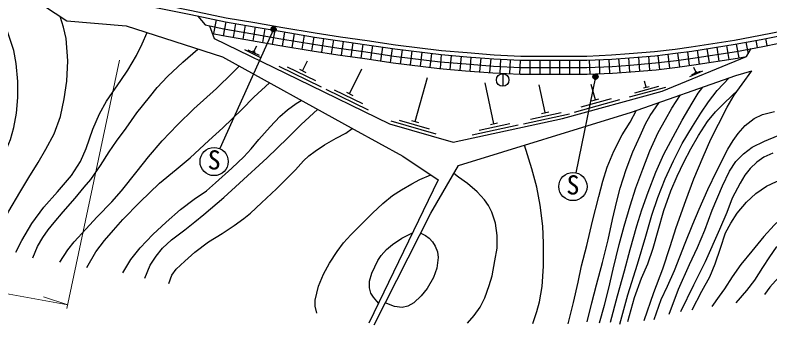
# Model space of a CAD drawing. Units: millimetres at full size, sheet at 1:1000; details may follow other scales. Extents: x 40000 to 680000, y 20000 to 380000.
# Drawn here: x 154737 to 226896, y 243317 to 272947 of the extents above; entities that cross this region are included whole.
import ezdxf
from ezdxf.enums import TextEntityAlignment as Align

# ---------------------------------------------------------------- set-up
doc = ezdxf.new("R2010")
doc.units = ezdxf.units.MM
doc.header["$LTSCALE"] = 1000
for name, color, linetype, lineweight in [('M-BGD', 7, 'Continuous', 25), ('M-BGD-EXST', 7, 'Continuous', 25), ('M-STR-HTXT', 7, 'Continuous', 13)]:
    doc.layers.add(name, color=color, linetype=linetype, lineweight=lineweight)
doc.styles.add('ＭＳ ゴシック', font='')
doc.styles.get('ＭＳ ゴシック').set_extended_font_data('MS Gothic')

msp = doc.modelspace()

# ---------------------------------------------------------------- hatches: boundary and pattern name
at = {"layer": 'M-BGD-EXST'}
for points in [[(179666, 271701, -1), (179227, 271462, -0.41421), (179327, 271801, -0.41421)], [(210442, 267168, -1), (210003, 266928, -0.41421), (210103, 267268, -0.41421)]]:
    msp.add_hatch(color=256, dxfattribs=at).paths.add_polyline_path(points)

# ---------------------------------------------------------------- linework, layer by layer
at = {"layer": 'M-BGD'}
for p, q in [((172215, 272854), (172894, 272005)), ((173966, 272485), (173689, 271172)), ((174870, 272296), (174643, 270973)), ((175807, 272135), (175580, 270812)), ((176743, 271974), (176516, 270652)), ((177681, 271813), (177450, 270491)), ((178617, 271650), (178386, 270328)), ((179553, 271486), (179322, 270164)), ((180484, 271326), (180263, 270002)), ((181421, 271169), (181200, 269846)), ((182358, 271013), (182137, 269689)), ((183295, 270857), (183074, 269533)), ((184225, 270714), (184022, 269388)), ((226462, 270701), (226597, 270024)), ((177571, 269472), (177833, 270012)), ((185164, 270571), (184961, 269244)), ((186097, 270432), (185907, 269103)), ((187038, 270297), (186847, 268968)), ((187978, 270162), (187787, 268833)), ((188920, 270025), (188726, 268697)), ((189860, 269888), (189666, 268560)), ((221813, 269878), (222022, 268553)), ((222751, 270026), (222961, 268701)), ((223670, 270174), (223917, 268855)), ((224604, 270349), (224809, 269254)), ((225538, 270524), (225665, 269845)), ((176656, 269650), (178275, 268863)), ((176978, 269626), (178058, 269102)), ((177445, 269533), (177696, 269411)), ((190800, 269750), (190606, 268422)), ((191726, 269631), (191563, 268299)), ((192669, 269515), (192506, 268183)), ((193612, 269399), (193449, 268067)), ((194555, 269284), (194392, 267952)), ((195472, 269172), (195359, 267835)), ((217138, 269204), (217297, 267872)), ((218070, 269318), (218250, 267988)), ((219012, 269445), (219191, 268115)), ((219936, 269582), (220146, 268256)), ((220875, 269730), (221084, 268404)), ((182227, 267610), (182702, 268582)), ((196419, 269091), (196306, 267754)), ((197366, 269011), (197252, 267674)), ((198309, 268933), (198202, 267595)), ((199256, 268857), (199149, 267519)), ((200203, 268781), (200096, 267443)), ((201131, 268725), (201063, 267385)), ((202080, 268677), (202012, 267337)), ((203028, 268630), (202961, 267289)), ((203942, 268630), (203945, 267288)), ((204892, 268631), (204895, 267289)), ((205842, 268633), (205845, 267291)), ((206794, 268634), (206794, 267292)), ((207744, 268634), (207744, 267292)), ((208694, 268634), (208694, 267292)), ((209615, 268643), (209670, 267302)), ((210564, 268682), (210620, 267341)), ((211513, 268721), (211569, 267381)), ((212438, 268782), (212538, 267443)), ((213385, 268853), (213486, 267514)), ((214328, 268929), (214437, 267591)), ((215275, 269006), (215384, 267668)), ((216195, 269091), (216354, 267759)), ((179942, 268060), (183984, 266083)), ((180747, 268000), (183442, 266682)), ((181912, 267764), (182541, 267456)), ((186718, 265413), (187890, 267808)), ((219804, 267510), (219632, 267926)), ((201354, 267342), (201354, 266142)), ((219249, 267086), (220497, 267602)), ((219423, 267255), (220254, 267599)), ((219707, 267470), (219901, 267550)), ((192971, 262782), (194172, 266971)), ((200519, 262561), (199674, 266474)), ((205406, 263618), (204829, 266289)), ((210217, 264850), (209821, 266297)), ((215071, 266054), (214915, 266627)), ((184433, 265863), (188476, 263886)), ((185239, 265803), (187934, 264485)), ((186404, 265567), (187032, 265259)), ((213462, 265116), (216934, 266067)), ((213977, 265506), (216292, 266140)), ((214801, 265981), (215341, 266128)), ((208205, 263678), (212546, 264866)), ((208849, 264165), (211743, 264957)), ((209879, 264758), (210555, 264943)), ((203334, 262556), (207732, 263507)), ((204004, 263008), (206936, 263641)), ((205064, 263544), (205749, 263692)), ((190642, 262826), (194968, 261585)), ((191446, 262907), (194330, 262080)), ((192634, 262879), (193307, 262686)), ((198447, 261500), (202845, 262450)), ((199117, 261951), (202049, 262585)), ((200177, 262487), (200861, 262635))]:
    msp.add_line(p, q, dxfattribs=at)
for points in [[(155586, 276664), (171610, 273391), (174913, 272694), (177647, 272225), (180334, 271756), (183423, 271241), (185839, 270873), (188408, 270504), (191104, 270110), (195495, 269571), (197941, 269364), (200530, 269156), (203072, 269028), (206115, 269034), (209382, 269034), (211763, 269132), (213453, 269259), (215861, 269455), (217827, 269689), (219376, 269898), (223512, 270551), (226000, 271017), (229127, 271642)], [(155117, 275867), (155119, 275421), (159679, 272404), (165361, 271926), (174557, 268942), (187144, 262005), (191791, 259467), (195189, 257181), (188562, 243483)], [(155514, 276270), (171528, 272999), (174838, 272301), (177579, 271831), (180266, 271362), (183360, 270846), (185780, 270477), (188351, 270108), (191051, 269714), (195454, 269173), (197908, 268965), (200504, 268757), (203062, 268628), (206115, 268634), (209391, 268634), (211786, 268733), (213484, 268860), (215901, 269056), (217878, 269292), (219434, 269502), (223580, 270157), (226076, 270624), (229207, 271250)], [(148061, 251822), (148789, 253198), (149623, 254428), (150457, 255499), (151013, 256134), (152006, 257311), (152748, 258266), (153251, 258941), (153807, 259906), (154298, 261034), (154628, 262185), (154880, 263577), (155001, 265061), (155001, 266600), (154840, 268320), (154603, 269551), (154310, 270509), (153682, 272308), (153151, 273223), (152633, 273826), (152141, 274352)], [(152357, 250838), (153251, 252710), (154133, 254207), (155196, 255969), (156066, 257430), (156949, 258847), (157686, 260126), (158473, 261591), (159077, 263245), (159427, 264927), (159670, 266633), (159771, 268559), (159624, 270704), (159353, 271790), (159053, 272819)], [(172894, 272005), (174708, 271623), (177461, 271150), (180150, 270681), (183251, 270164), (185679, 269794), (188252, 269425), (190959, 269029), (195382, 268486), (197851, 268276), (200459, 268067), (203046, 267937), (206116, 267943), (209405, 267943), (211826, 268043), (213538, 268171), (215970, 268369), (217965, 268607), (219534, 268819), (223697, 269476), (226208, 269946), (229346, 270573)], [(173322, 271915), (173784, 270711), (181777, 266828), (190534, 262545), (196624, 260798), (207075, 263058), (216583, 265660), (224644, 268991), (225113, 269741)], [(154812, 250278), (155373, 251387), (156346, 253002), (157483, 254589), (158784, 256054), (160114, 257606), (160977, 258934), (161538, 260179), (162182, 262030), (162812, 263508), (163470, 264702), (164840, 266686), (165512, 267679), (166348, 269089), (166882, 270198), (167356, 271279)], [(173600, 271191), (174585, 270983), (177350, 270509), (180041, 270039), (183148, 269521), (185584, 269149), (188158, 268780), (190872, 268383), (195315, 267838), (197797, 267627), (200417, 267417), (203030, 267286), (206116, 267292), (209418, 267292), (211864, 267393), (213589, 267522), (216035, 267721), (218047, 267961), (219628, 268174), (223808, 268835), (224644, 268991)], [(156431, 249745), (156867, 250819), (157390, 251662), (157888, 252398), (158474, 253108), (159336, 254131), (160464, 255444), (161344, 256476), (161992, 257230), (162916, 258572), (163725, 259861), (164427, 260875), (165342, 262118), (166382, 263594), (167599, 265113), (168318, 266018), (169296, 267077), (170770, 268452), (172222, 269699)], [(159012, 249319), (159771, 250504), (160386, 251255), (161492, 252484), (162578, 253642), (163977, 255086), (164895, 256151), (166403, 258012), (167495, 259396), (168812, 260923), (170248, 262439), (171821, 263977), (173983, 265928), (175512, 267413), (176155, 268061)], [(189054, 243317), (194491, 254018), (197133, 258569), (213654, 263668), (223629, 267165), (225168, 267602)], [(214891, 243723), (215811, 246425), (216649, 248682), (217366, 250803), (217947, 252641), (218854, 255226), (219639, 257297), (220505, 259381), (221235, 261070), (221993, 262519), (222805, 264144), (223468, 265279), (224238, 266346), (225168, 267602)], [(161584, 248805), (162463, 250291), (163278, 251377), (164132, 252385), (165024, 253393), (166668, 255064), (168557, 256887), (170123, 258169), (171469, 259295), (173267, 260949), (174588, 262168), (176398, 263926), (177550, 265092), (179047, 266467)], [(212545, 243389), (213321, 246190), (214251, 249122), (215039, 251793), (215624, 253800), (216184, 255504), (216889, 257275), (217688, 259015), (218512, 260660), (219490, 262297), (220278, 263560), (221018, 264637), (221865, 265721), (222989, 266940)], [(211669, 243580), (212332, 246083), (212985, 248491), (213522, 250535), (214164, 252789), (214649, 254337), (215259, 256020), (216007, 257927), (216755, 259634), (217639, 261319), (218524, 262908), (219450, 264530), (220039, 265466), (220469, 266057)], [(213310, 243637), (213941, 245952), (214636, 247797), (215212, 249148), (215739, 250658), (216203, 252355), (216765, 254267), (217439, 256142), (218029, 257540), (218675, 258888), (219349, 260146), (220065, 261438), (220922, 262772), (221702, 263699), (222544, 264543), (223853, 265812)], [(210591, 243500), (211068, 245193), (211488, 246843), (211908, 248652), (212488, 251000), (212951, 252769), (213545, 254693), (214082, 256437), (214733, 258202), (215429, 259953), (216226, 261724), (216906, 262954), (217529, 264054), (218337, 265310)], [(165030, 248310), (165810, 249576), (166707, 250682), (167907, 251974), (169165, 253141), (170550, 254366), (171850, 255330), (173025, 256153), (173906, 256900), (175449, 258299), (176616, 259383), (177321, 260172), (178033, 261060), (179133, 262269), (180031, 263235), (180769, 263897), (181607, 264501), (182095, 264787)], [(209428, 243604), (209870, 245424), (210330, 247138), (210878, 249293), (211426, 251449), (211850, 253392), (212274, 255142), (212573, 256392), (213140, 258175), (213791, 259858), (214485, 261403), (215009, 262537), (215462, 263343), (216312, 264600)], [(167139, 247793), (167665, 249035), (168239, 249904), (168840, 250662), (169681, 251455), (170979, 252412), (171929, 253164), (172769, 253888), (174683, 255514), (176200, 256868), (178844, 259306), (180771, 261172), (182097, 262478), (183648, 263931)], [(207611, 243417), (208121, 245466), (208551, 247414), (208901, 248965), (209381, 250916), (209931, 253227), (210532, 255599), (210922, 257078), (211352, 258399), (211962, 259928), (212763, 261501), (213553, 262720), (214155, 263844)], [(215847, 243827), (216503, 245739), (217109, 247031), (217771, 248525), (218784, 251127), (219516, 252964), (220119, 254399), (220968, 256255), (221808, 258056), (222878, 260131), (223381, 260954), (223873, 261637), (224547, 262402), (225392, 263046), (226187, 263439), (227333, 263720)], [(169438, 247288), (169721, 248060), (170122, 248637), (170963, 249428), (171932, 250280), (173233, 251248), (174525, 252061), (175670, 252814), (176609, 253509), (177245, 254018), (178282, 255005), (179740, 256326), (181531, 258137), (182324, 259008), (182823, 259487), (183419, 259946), (184329, 260533), (185425, 261169), (186354, 261640), (186946, 262114)], [(217256, 244336), (218154, 246735), (219221, 249086), (219973, 250735), (220677, 252386), (221380, 254301), (222351, 256620), (223043, 258017), (223637, 258950), (224365, 259677), (225202, 260321), (226391, 260892), (227690, 261438)], [(204226, 243467), (204630, 244591), (204879, 245532), (205139, 246984), (205254, 248926), (205254, 251147), (205181, 252760), (204949, 254779), (204618, 256496), (204151, 258239), (203447, 260518)], [(227175, 259752), (226314, 259357), (225637, 258892), (225000, 258270), (224513, 257642), (224040, 256888), (223285, 255428), (222783, 254058), (222070, 252447), (220705, 249356), (219608, 247132), (218352, 244582)], [(183569, 244432), (183434, 245096), (183434, 245699), (183736, 247038), (184206, 248182), (184792, 249232), (185511, 250341), (186133, 251158), (186835, 251939), (187722, 252836), (188903, 254017), (189880, 254914), (190822, 255678), (191683, 256247), (192660, 256824), (193415, 257224), (194482, 257657)], [(197980, 243476), (198630, 244216), (199199, 245000), (199647, 245912), (200044, 247101), (200336, 248008), (200606, 249443), (200815, 250671), (200815, 251875), (200651, 253050), (200314, 254111), (200007, 254749), (199611, 255265), (198922, 256050), (197980, 256835), (197141, 257443), (196679, 257787)], [(219458, 244770), (220377, 246536), (221157, 247899), (221661, 249144), (222165, 250666), (222659, 252127), (223153, 253056), (223766, 253994), (224655, 255052), (225555, 255883), (226573, 256584), (227531, 257020), (228638, 257345), (229882, 257533), (231513, 257613), (233584, 257435), (234787, 257157), (235996, 256657), (237391, 255782), (238323, 255047), (239463, 253845), (240640, 252377), (242370, 250047), (243310, 248603)], [(241936, 248222), (240935, 249382), (240004, 250321), (239153, 251136), (238107, 251960), (237467, 252459), (236519, 253079), (234941, 253902), (233798, 254389), (232947, 254637), (231751, 254744), (230262, 254653), (229273, 254312), (228436, 253835), (227811, 253335), (227294, 252847), (226305, 251778), (225179, 250363), (224110, 249079), (223297, 247925), (222541, 246765), (222053, 246055), (221354, 245090)], [(223680, 245420), (224706, 246606), (225465, 247587), (226220, 248792), (226883, 249815), (227542, 250745), (228255, 251458), (228978, 252038), (229747, 252457), (230423, 252623), (231192, 252673), (232748, 252522), (233838, 252227), (234888, 251772), (235648, 251357), (236320, 250911), (237079, 250254), (237982, 249328), (238566, 248551), (238903, 247791)], [(189485, 245392), (188996, 245979), (188750, 246352), (188623, 246874), (188623, 247497), (188828, 248255), (189429, 249461), (189739, 249950), (190228, 250536), (190810, 251021), (191695, 251619), (192736, 252110)], [(193514, 252094), (193971, 251876), (194333, 251619), (194631, 251268), (194880, 250854), (195126, 250314), (195194, 249750), (195066, 248747), (194722, 247840), (194136, 246809), (193555, 246096), (192872, 245435), (192298, 245099), (191728, 244979), (191004, 245069), (190122, 245419)], [(237067, 247295), (236071, 248047), (234852, 248917), (234028, 249477), (233400, 249752), (232638, 249943), (231942, 250002), (231220, 249932), (230468, 249708), (229561, 249297), (229033, 248966), (228293, 248367), (227417, 247531), (226898, 246922), (226390, 246237)]]:
    msp.add_lwpolyline(points, dxfattribs=at)
msp.add_circle((201354, 266742), 600, dxfattribs=at)
at = {"layer": 'M-BGD-EXST'}
for p, q in [((179446, 271581), (174318, 260174)), ((210222, 267048), (208337, 257873))]:
    msp.add_line(p, q, dxfattribs=at)
for centre, radius in [((179446, 271581), 250), ((210222, 267048), 250), ((173764, 258943), 1350), ((208065, 256551), 1350)]:
    msp.add_circle(centre, radius, dxfattribs=at)
at = {"layer": 'M-STR-HTXT'}
for p, q in [((164723, 268626), (159690, 244871)), ((126225, 251384), (159768, 245239)), ((159768, 245239), (157438, 246013))]:
    msp.add_line(p, q, dxfattribs=at)

# ---------------------------------------------------------------- texts
at = {"layer": 'M-BGD-EXST', "style": 'ＭＳ ゴシック'}
for p in [(173109, 257650), (207410, 255259)]:
    msp.add_text('S', height=1833, rotation=358.508, dxfattribs=at).set_placement(p, align=Align.BOTTOM_LEFT)

doc.saveas('drawing.dxf')
